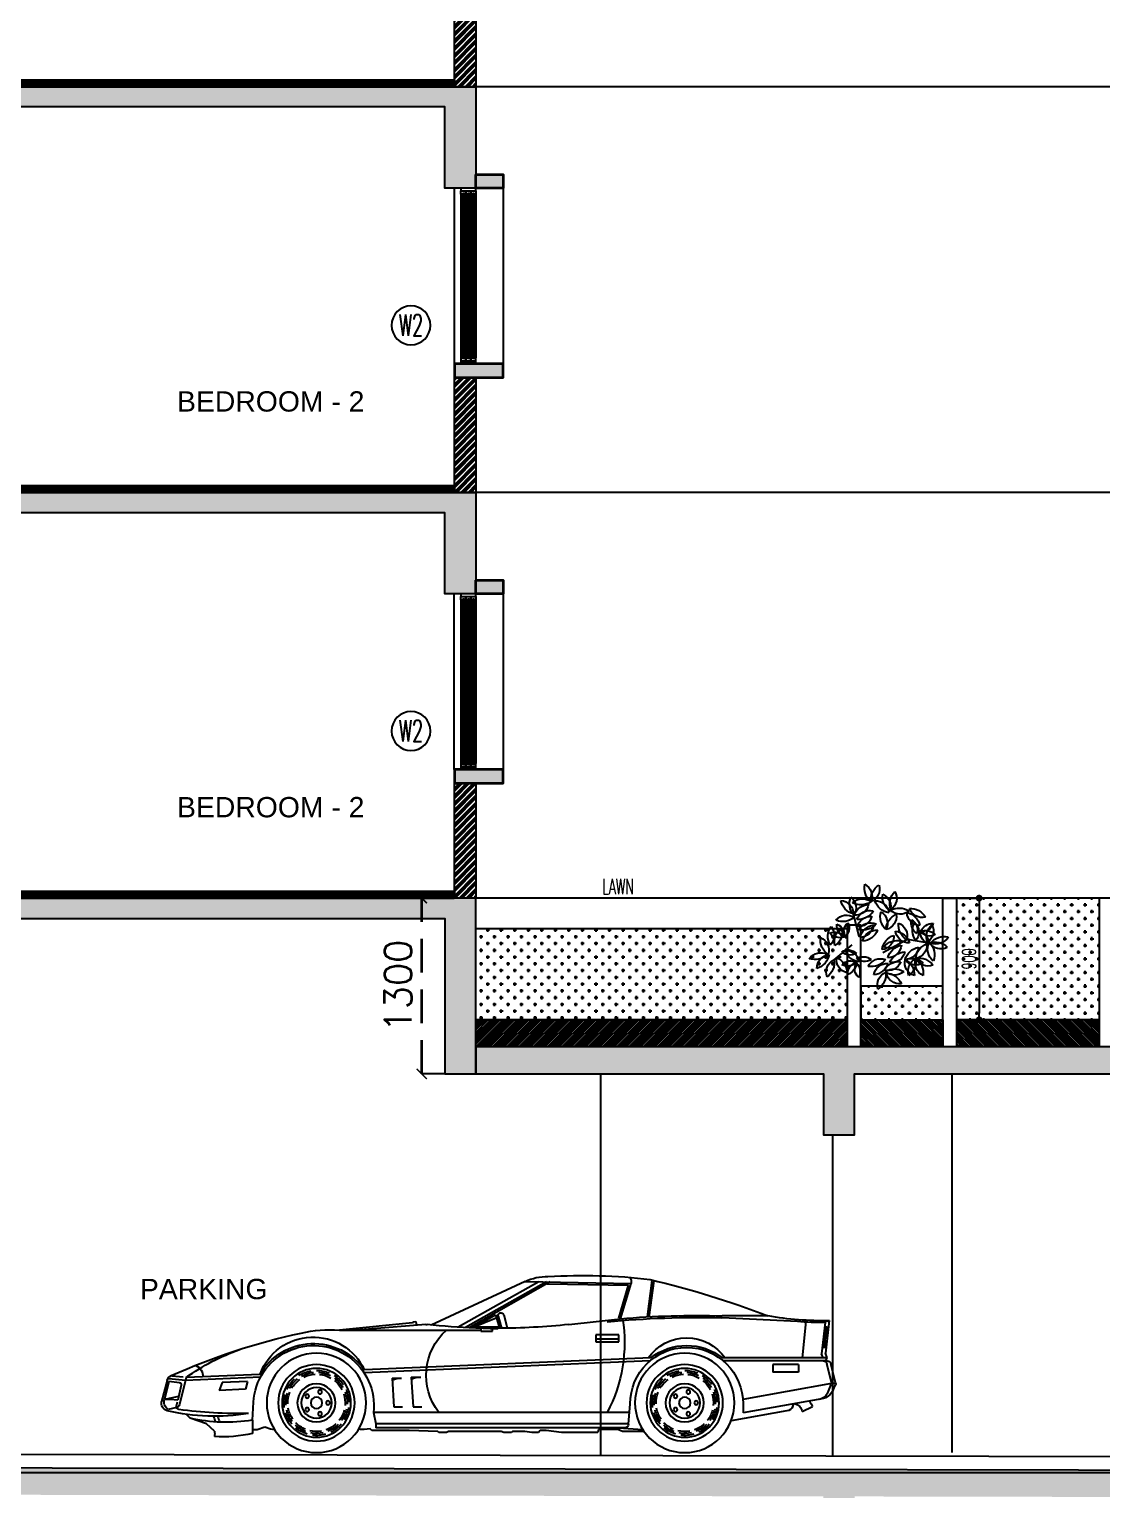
# Model space of a CAD drawing. Header units: millimetres. Extents: x -414464 to 1686, y -90036 to 108605.
# Drawn here: x -97584 to -89655, y 11390 to 22190 of the extents above; entities that cross this region are included whole.
import ezdxf
from ezdxf.enums import TextEntityAlignment as Align

# ---------------------------------------------------------------- set-up
doc = ezdxf.new("R2010")
doc.units = ezdxf.units.MM
doc.header["$LTSCALE"] = 1000
doc.header["$MEASUREMENT"] = 0
for name, pattern in [('AUDIT_D_120904163729-0', [0]), ('CENTER', [2, 1.25, -0.25, 0.25, -0.25]), ('HIDDEN2', [0.1875, 0.125, -0.0625]), ('T8_PROFILE SECTIONS$0$HIDDEN', [0.375, 0.25, -0.125])]:
    doc.linetypes.add(name, pattern=pattern)
doc.layers.get('0').update_dxf_attribs({"linetype": 'AUDIT_D_120904163729-0'})
for name, color, linetype in [('a-floor finish', 26, 'Continuous'), ('a-hat rcc', 252, 'Continuous'), ('a-pl ele', 225, 'Continuous'), ('a-rcc', 3, 'Continuous'), ('A-RSP DOOR NO', 4, 'Continuous'), ('a-wall-100', 6, 'Continuous'), ('ELEV 5', 8, 'Continuous'), ('HATCH', 8, 'Continuous'), ('LEVEL', 7, 'Continuous'), ('PRESTXT', 7, 'Continuous'), ('RSP COMMENTS', 30, 'CENTER'), ('T8_PROFILE SECTIONS$0$a-ele', 8, 'Continuous'), ('T8_PROFILE SECTIONS$0$a-window', 5, 'Continuous'), ('T8_PROFILE SECTIONS$0$ELEV 5', 8, 'Continuous'), ('T8_PROFILE SECTIONS$0$HATCH 150', 8, 'Continuous')]:
    doc.layers.add(name, color=color, linetype=linetype)
for name, color, linetype, lineweight in [('T8_PROFILE SECTIONS$0$A-DIMENSION', 2, 'Continuous', 35), ('T8_PROFILE SECTIONS$0$A-SLAB', 3, 'Continuous', 35), ('T8_PROFILE SECTIONS$0$NON-STRUCT -150', 230, 'Continuous', 30)]:
    doc.layers.add(name, color=color, linetype=linetype, lineweight=lineweight)
doc.styles.add('arial', font='sanss___.ttf')
doc.styles.add('DIM150', font='SIMPLEX.shx', dxfattribs={"width": 0.6})
doc.styles.add('T8_PROFILE SECTIONS$0$Romans 1', font='romans.shx', dxfattribs={"height": 200})
doc.dimstyles.new('dim150', dxfattribs={"dimtxt": 250, "dimasz": 50, "dimexe": 15, "dimexo": 15, "dimgap": 25, "dimtad": 1, "dimdec": 0, "dimzin": 9, "dimdsep": 32, "dimtxsty": 'DIM150', "dimblk1": 'DOT', "dimblk2": 'DOT', "dimsah": 1, "dimcen": 2.5, "dimclrd": 1, "dimclre": 8, "dimclrt": 2, "dimadec": 0, "dimazin": 0, "dimtfac": 1, "dimtdec": 0, "dimtmove": 2, "dimatfit": 3, "dimldrblk": 'DOT', "dimfxl": 1, "dimarcsym": 0})
doc.dimstyles.new('T8_PROFILE SECTIONS$0$ALPINE S', dxfattribs={"dimscale": 0, "dimtxt": 200, "dimasz": 75, "dimexe": 0, "dimexo": 0, "dimgap": 75, "dimtad": 1, "dimdec": 0, "dimzin": 0, "dimdsep": 46, "dimtxsty": 'T8_PROFILE SECTIONS$0$Romans 1', "dimblk": 'T8_PROFILE SECTIONS$0$_ArchTick', "dimcen": 0.09, "dimclrd": 256, "dimclre": 256, "dimclrt": 7, "dimadec": 0, "dimazin": 0, "dimtfac": 1, "dimtdec": 0, "dimtofl": 0, "dimtmove": 1, "dimatfit": 0, "dimldrblk": 'T8_PROFILE SECTIONS$0$_Open90', "dimfxl": 1, "dimtolj": 1, "dimtzin": 0, "dimarcsym": 0})
pattern_1 = [(50, (-101843.44, 15765), (143.45204, -12.5504), [15, -165]), (355, (-101843.44, 15765), (-27.7503, 150.4384), [12, -132]), (100.45144, (-101831.48, 15763.95), (115.7018, 137.888), [12.748, -140.2284]), (46.1842, (-101843.44, 15805), (213.4483, -33.1039), [22.5, -247.5]), (96.6356, (-101825.65, 15802.24), (186.9324, 194.8237), [19.122, -210.3428]), (351.1842, (-101843.44, 15805), (186.9324, 194.8237), [18, -198]), (21, (-101823.44, 15795), (119.3814, -80.5238), [15, -165]), (326, (-101823.44, 15795), (48.6631, 145.03), [12, -132]), (71.45144, (-101813.49, 15788.29), (168.0445, 64.5062), [12.748, -140.2284]), (37.5, (-101843.437, 15765), (2.43197, 66.57877), [0, -130.4, 0, -134, 0, -132.5]), (7.5, (-101843.44, 15765), (52.6139, 78.88234), [0, -76.4, 0, -127.4, 0, -50.5]), (327.5, (-101888.037, 15765), (106.76449, -4.51097), [0, -50, 0, -156, 0, -207]), (317.5, (-101908.04, 15765), (116.63723, 20.021), [0, -65, 0, -103.6, 0, -147])]
pattern_2 = [(135, (-5854409.188, -434587.151), (-8.838834765, -8.838834765), [])]

# ---------------------------------------------------------------- blocks, each defined once
blk = doc.blocks.new('A$C50ED7ECD')
at = {"layer": 'LEVEL', "color": 8, "linetype": 'HIDDEN2', "ltscale": 5}
for p, q in [((147.4587, 21.765), (63.4951, 21.765)), ((147.4587, 18.765), (63.4951, 18.765)), ((147.4587, 15.765), (63.4951, 15.765)), ((147.4587, 11.515), (63.4951, 11.515))]:
    blk.add_line(p, q, dxfattribs=at)
blk = doc.blocks.new('T9-Typical floor sec')
at = {"layer": 'a-floor finish'}
h = blk.add_hatch(dxfattribs=at)
h.set_pattern_fill('ANSI31', color=256, scale=100, angle=45)
h.set_pattern_definition([(90, (10610851.822, -3562140.147), (-12.5, 2e-15), [])])
h.paths.add_polyline_path([(21210, -3000), (21210, -2950), (26360, -2950), (26360, -3000)])
at = {"layer": 'a-hat rcc'}
h = blk.add_hatch(dxfattribs=at)
h.set_pattern_fill('AR-CONC', color=256, scale=20, style=0)
h.set_pattern_definition([(50, (120801.28, -24765), (143.45204, -12.55043), [15, -165]), (355, (120801.28, -24765), (-27.75027, 150.43843), [12, -132]), (100.45144, (120813.24, -24766.05), (115.70177, 137.888), [12.74804, -140.22842]), (46.1842, (120801.28, -24725), (213.44827, -33.10386), [22.5, -247.5]), (96.63564, (120819.07, -24727.76), (186.9324, 194.8237), [19.12207, -210.34275]), (351.18416, (120801.28, -24725), (186.9324, 194.8237), [18, -198]), (21, (120821.28, -24735), (119.38141, -80.52378), [15, -165]), (326, (120821.28, -24735), (48.66307, 145.03), [12, -132]), (71.45144, (120831.23, -24741.71), (168.04448, 64.50623), [12.74804, -140.22842]), (37.5, (120801.28, -24765), (2.43197, 66.57877), [0, -130.4, 0, -134, 0, -132.5]), (7.5, (120801.28, -24765), (52.613907, 78.88234), [0, -76.4, 0, -127.4, 0, -50.5]), (327.5, (120756.68, -24765), (106.764487, -4.510974), [0, -50, 0, -156, 0, -207]), (317.5, (120736.68, -24765), (116.63723, 20.021), [0, -65, 0, -103.6, 0, -147])])
h.paths.add_polyline_path([(22539, -150), (26290, -150), (26290, -750), (26520, -750), (26520, 0), (21080, 0), (21080, -75), (19810, -75), (19810, 0), (17060, 0), (16810, 0), (16810, -3000), (17060, -3000), (17060, -150), (19510, -150), (19510, -3000), (19760, -3000), (19760, -225), (21080, -225), (21080, -750), (21310, -750), (21310, -150), (22309, -150), (22309, -750), (22539, -750)])
at = {"layer": 'T8_PROFILE SECTIONS$0$HATCH 150'}
h = blk.add_hatch(dxfattribs=at)
h.set_pattern_fill('ACET-2D-AR-SAND', color=8, scale=10, angle=360)
h.set_pattern_definition([(37.5, (-5645353.905, -1444464.918), (-9.539291593, 12.431846842), [0, -15.2, 0, -17, 0, -16.25]), (7.5, (-5645353.905, -1444464.918), (-3.35060735, 25.45038959), [0, -8.2, 0, -13.7, 0, -5.25]), (327.5, (-5645366.205, -1444464.918), (9.01588743, 14.15210846), [0, -5, 0, -18, 0, -23.5]), (317.5, (-5645366.205, -1444464.918), (18.09230576, 19.74428708), [0, -2.5, 0, -11.8, 0, -13.5])])
h.paths.add_polyline_path([(26720, -2050), (26360, -2050), (26360, -2150), (26720, -2150)])
h.paths.add_polyline_path([(26520, -650), (26720, -650), (26720, -750), (26520, -750)])
at = {"layer": 'T8_PROFILE SECTIONS$0$NON-STRUCT -150'}
h = blk.add_hatch(dxfattribs=at)
h.set_pattern_fill('ANSI32', color=8, scale=100, angle=360)
h.set_pattern_definition([(45, (-61091.397, -179796.868), (-26.516504, 26.516504), []), (45, (-61073.72, -179796.868), (-26.516504, 26.516504), [])])
h.paths.add_polyline_path([(26520, -3000), (26360, -3000), (26360, -2150), (26520, -2150)])
at = {"layer": 'a-floor finish', "ltscale": 3, "elevation": 0}
blk.add_lwpolyline([(21210, -3000), (21210, -2950), (26360, -2950), (26360, -3000)], close=True, dxfattribs=at)
at = {"layer": 'a-rcc', "elevation": 0}
blk.add_lwpolyline([(17060, 0), (19760, 0), (19760, -75), (21080, -75), (21080, 0), (26520, 0), (26520, -750), (26290, -750), (26290, -150), (22539, -150), (22539, -750), (22309, -750), (22309, -150), (21310, -150), (21310, -750), (21080, -750), (21080, -225), (19760, -225), (19760, -3000)], dxfattribs=at)
at = {"layer": 'a-wall-100', "ltscale": 3, "elevation": 0}
blk.add_lwpolyline([(26520, -3000), (26360, -3000), (26360, -2150), (26520, -2150)], close=True, dxfattribs=at)
at = {"layer": 'T8_PROFILE SECTIONS$0$a-ele', "elevation": 0}
blk.add_lwpolyline([(26360, -2050), (26360, -750)], dxfattribs=at)
at = {"layer": 'T8_PROFILE SECTIONS$0$A-SLAB', "linetype": 'ByBlock', "elevation": 0}
for points in [[(26520, -650), (26720, -650), (26720, -750), (26520, -750)], [(26720, -2050), (26360, -2050), (26360, -2150), (26720, -2150)]]:
    blk.add_lwpolyline(points, close=True, dxfattribs=at)
at = {"layer": 'T8_PROFILE SECTIONS$0$a-window', "color": 1}
for p, q in [((26407, -795, 0), (26407, -2005, 0)), ((26445, -795, 0), (26445, -2005, 0)), ((26445, -795, 0), (26445, -2005, 0)), ((26482, -795, 0), (26482, -2005, 0))]:
    blk.add_line(p, q, dxfattribs=at)
at = {"layer": 'T8_PROFILE SECTIONS$0$a-window', "color": 5}
for p, q in [((26422, -795, 0), (26422, -2005, 0)), ((26432, -795, 0), (26432, -2005, 0)), ((26459, -795, 0), (26459, -2005, 0)), ((26469, -795, 0), (26469, -2005, 0))]:
    blk.add_line(p, q, dxfattribs=at)
at = {"layer": 'T8_PROFILE SECTIONS$0$a-window', "color": 250}
for p, q in [((26497, -795, 0), (26497, -2005, 0)), ((26507, -795, 0), (26507, -2005, 0)), ((26520, -795, 0), (26520, -2005, 0))]:
    blk.add_line(p, q, dxfattribs=at)
at = {"layer": 'T8_PROFILE SECTIONS$0$a-window', "color": 4, "elevation": 0}
for points in [[(26520, -770), (26520, -750), (26407, -750), (26407, -770)], [(26422, -795), (26407, -795), (26407, -770), (26445, -770), (26445, -795), (26432, -795), (26432, -789), (26422, -789)], [(26459, -795), (26445, -795), (26445, -770), (26482, -770), (26482, -795), (26469, -795), (26469, -789), (26459, -789)], [(26497, -795), (26482, -795), (26482, -770), (26520, -770), (26520, -795), (26507, -795), (26507, -789), (26497, -789)], [(26422, -2005), (26407, -2005), (26407, -2030), (26445, -2030), (26445, -2005), (26432, -2005), (26432, -2011), (26422, -2011)], [(26520, -2050), (26520, -2030), (26407, -2030), (26407, -2050)], [(26459, -2005), (26445, -2005), (26445, -2030), (26482, -2030), (26482, -2005), (26469, -2005), (26469, -2011), (26459, -2011)], [(26497, -2005), (26482, -2005), (26482, -2030), (26520, -2030), (26520, -2005), (26507, -2005), (26507, -2011), (26497, -2011)]]:
    blk.add_lwpolyline(points, close=True, dxfattribs=at)
at = {"layer": 'T8_PROFILE SECTIONS$0$ELEV 5', "ltscale": 0.7, "elevation": 0}
blk.add_lwpolyline([(26720, -750), (26720, -2050)], dxfattribs=at)
blk = doc.blocks.new('Door-Tag')
at = {"layer": 'A-RSP DOOR NO'}
blk.add_circle((0, 0.001), 0.16, dxfattribs=at)
at = {"layer": 'A-RSP DOOR NO', "style": 'DIM150', "width": 0.6}
blk.add_attdef('DOOR-NO', text='', height=0.16, dxfattribs=at).set_placement((258.618, 64.001), align=Align.MIDDLE_CENTER)
blk = doc.blocks.new('02ECAR07')
at = {"color": 0, "linetype": 'ByBlock'}
for p, q in [((-127.48, 35.41), (-128.75, 44.93)), ((-126.99, 35.48), (-128.25, 45)), ((-95.06, 44.72), (-122.72, 44.25)), ((-120, 35), (-122.72, 44.25)), ((-100.76, 44.12), (-122.05, 43.76)), ((-119.52, 35.14), (-122.05, 43.76)), ((-101.62, 44.61), (-80.37, 32.65)), ((-100.63, 44.63), (-79.42, 32.7)), ((-98.66, 44.66), (-77.56, 32.79)), ((-95.06, 44.72), (-70.5, 33.35)), ((-174.5, 34.5), (-173.5, 26)), ((-166.18, 34.23), (-146.49, 35.25)), ((-158.5, 35.75), (-146.5, 35.75)), ((-106.5, 33.5), (-120, 35)), ((-89.43, 36.03), (-90.35, 32.64)), ((-87.98, 35.63), (-88.84, 32.5)), ((-87.5, 35.5), (-88.25, 32.75)), ((-87.25, 36), (-87.5, 35.5)), ((-81.5, 32.75), (-87.5, 35.25)), ((-81.5, 32.75), (-87.25, 36)), ((-173.43, 33.98), (-172.48, 25.86)), ((-167.5, 24.75), (-168.5, 34.25)), ((-119.5, 29), (-119.5, 30.75)), ((-119.5, 30.75), (-113.5, 30.75)), ((-113.5, 30.75), (-113.5, 29)), ((-88.25, 32.75), (-81.75, 32.75)), ((-88.25, 32.75), (-87.75, 32.25)), ((-87.75, 32.25), (-82.25, 32.5)), ((-86.5, 31.75), (-86.5, 32.5)), ((-83.5, 31.75), (-86.5, 31.75)), ((-83.5, 32.5), (-83.5, 31.75)), ((-46.5, 32), (-83.5, 32)), ((-82.25, 32.5), (-81.5, 32.75)), ((-69.1, 33.46), (-50.9, 32)), ((-66.43, 34.23), (-66.69, 33.24)), ((-65.78, 34.17), (-66.43, 34.23)), ((-65.59, 33.93), (-65.78, 34.17)), ((-65.59, 33.93), (-46.5, 32)), ((-113.5, 29.75), (-119.5, 29.75)), ((-113.5, 29), (-119.5, 29)), ((-176.17, 18.33), (-174.94, 23.24)), ((-175.11, 18.42), (-173.91, 23.24)), ((-174, 24.75), (-173.5, 26)), ((-173.75, 24.25), (-174, 24.75)), ((-174, 23.75), (-173.75, 24.25)), ((-173.97, 24.75), (-146.66, 24.75)), ((-173.97, 24), (-146.79, 24)), ((-172.92, 24.75), (-172.48, 25.86)), ((-166.5, 23), (-159.75, 23)), ((-166.5, 23), (-166.5, 21)), ((-159.75, 23), (-159.75, 21)), ((-127.85, 24.76), (-53.04, 21.6)), ((-127.71, 24), (-52.94, 20.85)), ((-166.5, 21), (-159.75, 21)), ((-65.25, 19.75), (-67.75, 19.75)), ((-65.25, 19.75), (-65.75, 12)), ((-60.25, 19.5), (-62.75, 19.5)), ((-60.25, 19.5), (-60.75, 12)), ((-25.88, 19.71), (-6.24, 18.88)), ((-25.72, 20.45), (-6.43, 19.64)), ((-6.43, 19.64), (-4.71, 12.54)), ((-6.24, 18.88), (-1.96, 19.31)), ((-5.66, 19.69), (-2.83, 19.98)), ((-175.52, 18.17), (-176.11, 18.17)), ((-175.53, 16.36), (-176.11, 17.69)), ((-175, 18), (-175.52, 18.17)), ((-175.13, 18.04), (-151.95, 13.92)), ((-174.13, 15.66), (-175.06, 17.78)), ((-22.49, 18.57), (-15.83, 18.29)), ((-22.49, 18.57), (-21.98, 16.54)), ((-21.98, 16.54), (-15.07, 16.25)), ((-15.83, 18.29), (-15.07, 16.25)), ((-5.18, 17.66), (-4.23, 13.75)), ((-4.74, 18.28), (-1.88, 18.56)), ((-1.88, 18.56), (-0.75, 14)), ((-1.45, 18.82), (-0.04, 13.39)), ((-172.57, 14.02), (-152, 10.37)), ((-167.43, 10.72), (-170.11, 12.08)), ((-164.96, 12.06), (-165.25, 12.75)), ((-152, 12.75), (-152, 10.37)), ((-122.07, 7.42), (-122.5, 12.75)), ((-65.75, 12), (-68, 12)), ((-60.75, 12), (-63, 12)), ((-23.75, 8.5), (-24.03, 13.18)), ((-4.5, 11.25), (-3.75, 11.75)), ((-4.45, 14.64), (-1.25, 14)), ((-2.25, 14), (-4.24, 13.8)), ((-4.11, 13.22), (-3.75, 11.75)), ((-3.98, 11.81), (-1.75, 11.25)), ((-0.75, 14), (-2.25, 14)), ((-163.47, 10.88), (-148.87, 8.29)), ((-122, 10.5), (-55.4, 10.5)), ((-55.4, 10.5), (-56, 7.5)), ((-23.75, 8.5), (-23.75, 5)), ((-11.75, 7.5), (-7.5, 9)), ((-7.5, 9), (-6.5, 10)), ((-126, 5.5), (-120.5, 5.5)), ((-119.5, 6.5), (-125.75, 6)), ((-122, 7.5), (-56, 7.5)), ((-121.08, 6.5), (-56, 6.5)), ((-120.5, 5.5), (-119.25, 6)), ((-119.25, 6), (-114.25, 6)), ((-114.25, 6), (-114, 5.25)), ((-114, 5.25), (-104.5, 5.25)), ((-104.5, 5.25), (-102.5, 5.5)), ((-102.5, 5.5), (-100.5, 5.75)), ((-100.5, 5.75), (-99, 5.75)), ((-99, 5.75), (-98.5, 5.25)), ((-98.5, 5.25), (-96.75, 5.25)), ((-96.75, 5.25), (-95, 5.5)), ((-95, 5.5), (-91.75, 5.5)), ((-91.75, 5.5), (-91.5, 5.25)), ((-91.5, 5.25), (-89.5, 5.25)), ((-89.5, 5.25), (-88.75, 5.5)), ((-88.75, 5.5), (-75, 5.5)), ((-75, 5.5), (-74.5, 5.25)), ((-74.5, 5.25), (-72.5, 5.25)), ((-72.5, 5.25), (-72.25, 5.5)), ((-72.25, 5.5), (-64.75, 5.75)), ((-64.75, 5.75), (-56.5, 5.75)), ((-56.5, 5.75), (-55, 5.75)), ((-56, 7.5), (-56, 6.5)), ((-55, 5.75), (-54.5, 6.25)), ((-54.5, 6.25), (-53, 6)), ((-53, 6), (-52, 6)), ((-52, 6), (-51.58, 6.21)), ((-28.5, 6.25), (-29.49, 6.08)), ((-27, 6.75), (-28.5, 6.25)), ((-25, 6), (-27, 6.75)), ((-23.75, 6), (-25, 6)), ((-13.86, 5.63), (-11.75, 7.5))]:
    blk.add_line(p, q, dxfattribs=at)
for centre, radius in [((-136.75, 13), 13), ((-136.75, 13), 10), ((-40.5, 13), 13), ((-40.5, 13), 10), ((-136.75, 13), 9), ((-40.5, 13), 9), ((-136.75, 13), 5), ((-136.75, 13), 4), ((-137.68, 15.85), 0.5), ((-40.5, 13), 5), ((-40.5, 13), 4), ((-41.43, 15.85), 0.5), ((-139.75, 13), 0.5), ((-136.75, 13), 1.5), ((-134.32, 14.76), 0.5), ((-134.32, 11.24), 0.5), ((-43.5, 13), 0.5), ((-40.5, 13), 1.5), ((-38.07, 14.76), 0.5), ((-38.07, 11.24), 0.5), ((-137.68, 10.15), 0.5), ((-41.43, 10.15), 0.5)]:
    blk.add_circle(centre, radius, dxfattribs=at)
for centre, radius, start, end in [((-110.39, -96.48), 142.79, 86.2291, 96.9829), ((-100.5, 33.88), 12.13, 63.3696, 92.3621), ((-71.56, -191.14), 242.97, 103.3707, 110.9657), ((-121.08, 44.69), 1.7, 138.8611, 195.16), ((-172.54, 112.41), 77.93, 268.5572, 280.3771), ((-174.28, 33.51), 0.968, 28.881, 100.3165), ((-140.12, -207.54), 243.38, 85.2567, 91.501), ((-140.12, -207.54), 242.88, 84.4179, 91.501), ((-81.75, 28.75), 39.25, 170.8377, 207.7076), ((-88.71, 35.81), 0.75, 346.1229, 163.3669), ((-186.46, 28.71), 13.01, 353.862, 19.3391), ((-186.13, 28.71), 13.01, 353.862, 19.3391), ((-163.92, 31.67), 9.74, 179.5142, 197.7013), ((-172.54, 112.41), 78.43, 269.3467, 274.6487), ((-87.75, 208.66), 176.16, 263.8899, 269.9189), ((-87.75, 208.66), 176.16, 271.8812, 275.9582), ((-84.84, 20.2), 15.69, 321.8343, 48.7948), ((-69.26, 31.46), 2, 85.4274, 95.9582), ((-44, -1.71), 33.8, 77.1801, 94.2416), ((-72.68, -136.67), 171.78, 65.911, 77.8397), ((-137.25, 12.75), 14.75, 0, 180), ((-137.25, 17.75), 12.25, 34.8499, 145.1501), ((-137.25, 12.75), 15.25, 51.9345, 128.1046), ((-39.75, 12.25), 15.75, 3.3931, 186.3794), ((-39.75, 12.25), 16.25, 30.3225, 144.8528), ((-39.62, 15.45), 14.75, 20.2033, 155.1164), ((-38.92, -25.7), 55.78, 54.3745, 70.6911), ((-173.97, 23), 1, 90, 165.9638), ((-172.94, 23), 1, 90, 165.9638), ((-136.75, 13), 8.5, 122.7273, 145.8143), ((-136.75, 13), 8, 126.4017, 149.7074), ((-136.75, 13), 7.5, 96.3838, 119.9538), ((-136.75, 13), 8, 93.6744, 116.9801), ((-136.75, 13), 8.5, 90, 113.087), ((-136.75, 13), 7.5, 63.6565, 87.2265), ((-136.75, 13), 8, 60.9472, 84.2529), ((-136.75, 13), 8.5, 57.2727, 80.3598), ((-136.75, 13), 7.5, 30.9293, 54.4992), ((-136.75, 13), 8, 28.2199, 51.5256), ((-136.75, 13), 8.5, 24.5455, 47.6325), ((-67.44, 15.69), 4.07, 58.1724, 94.3987), ((-62.44, 15.44), 4.07, 58.1724, 94.3987), ((-40.5, 13), 8.5, 122.7273, 145.8143), ((-40.5, 13), 8, 126.4017, 149.7074), ((-40.5, 13), 7.5, 96.3838, 119.9538), ((-40.5, 13), 8, 93.6744, 116.9801), ((-40.5, 13), 8.5, 90, 113.087), ((-40.5, 13), 7.5, 63.6565, 87.2265), ((-40.5, 13), 8, 60.9472, 84.2529), ((-40.5, 13), 8.5, 57.2727, 80.3598), ((-40.5, 13), 7.5, 30.9293, 54.4992), ((-40.5, 13), 8, 28.2199, 51.5256), ((-40.5, 13), 8.5, 24.5455, 47.6325), ((-7.91, 20.1), 2.87, 112.4396, 187.0475), ((-3.39, 18.32), 2, 14.6209, 65.911), ((-175.2, 18.09), 1, 165.9638, 203.6294), ((-171.87, 17.96), 4, 203.6294, 259.9289), ((-174.14, 18.18), 1, 165.9638, 203.6294), ((-171.38, 16.86), 3, 203.6294, 259.9289), ((-136.75, 13), 8.5, 155.4545, 178.5416), ((-136.75, 13), 8, 159.129, 182.4347), ((-136.75, 13), 7.5, 161.8384, 185.4083), ((-136.75, 13), 7.5, 129.1111, 152.6811), ((-136.75, 13), 7.5, 358.202, 21.772), ((-136.75, 13), 8, 355.4926, 18.7983), ((-40.5, 13), 8.5, 155.4545, 178.5416), ((-40.5, 13), 8, 159.129, 182.4347), ((-40.5, 13), 7.5, 161.8384, 185.4083), ((-40.5, 13), 7.5, 129.1111, 152.6811), ((-40.5, 13), 7.5, 358.202, 21.772), ((-40.5, 13), 8, 355.4926, 18.7983), ((-4.69, 17.78), 0.5, 95.6743, 193.5704), ((-164.47, 9.88), 6.05, 143.8021, 158.6989), ((-165.06, 10.39), 2.4, 100.5969, 172.303), ((-163.12, 12.85), 2, 203.1986, 259.9289), ((-136.75, 13), 8.5, 188.1818, 211.2689), ((-136.75, 13), 7.5, 325.4747, 349.0447), ((-136.75, 13), 8.5, 351.8182, 14.9052), ((-40.5, 13), 8.5, 188.1818, 211.2689), ((-40.5, 13), 7.5, 325.4747, 349.0447), ((-40.5, 13), 8.5, 351.8182, 14.9052), ((-3.74, 12.78), 1, 193.5704, 255.9638), ((-3.31, 13.38), 2.64, 306.3268, 13.707), ((-1.97, 12.88), 2, 283.4926, 14.6209), ((-136.75, 13), 8, 191.8562, 215.162), ((-136.75, 13), 7.5, 194.5656, 218.1356), ((-136.75, 13), 7.5, 292.7475, 316.3174), ((-136.75, 13), 8, 322.7653, 346.0711), ((-136.75, 13), 8.5, 319.0909, 342.1779), ((-40.5, 13), 8, 191.8562, 215.162), ((-40.5, 13), 7.5, 194.5656, 218.1356), ((-40.5, 13), 7.5, 292.7475, 316.3174), ((-40.5, 13), 8, 322.7653, 346.0711), ((-40.5, 13), 8.5, 319.0909, 342.1779), ((-16.88, 49.69), 41.76, 260.5382, 282.9866), ((-20.16, 129.93), 119.71, 268.758, 277.5147), ((-13.8, 62.17), 52.69, 260.2183, 283.4926), ((-8.12, 6.46), 7.18, 155.0077, 167.8493), ((-8.12, 6.46), 6.18, 150.5021, 165.3036), ((-136.75, 13), 8.5, 220.9091, 243.9961), ((-136.75, 13), 8, 224.5835, 247.8892), ((-136.75, 13), 7.5, 227.2929, 250.8629), ((-136.75, 13), 8.5, 253.6364, 276.7234), ((-136.75, 13), 8, 257.3108, 280.6165), ((-136.75, 13), 7.5, 260.0202, 283.5902), ((-136.75, 13), 8.5, 286.3636, 309.4507), ((-136.75, 13), 8, 290.0381, 313.3438), ((-121.08, 7.5), 1, 184.5739, 270), ((-40.5, 13), 8.5, 220.9091, 243.9961), ((-40.5, 13), 8, 224.5835, 247.8892), ((-40.5, 13), 7.5, 227.2929, 250.8629), ((-40.5, 13), 8.5, 253.6364, 276.7234), ((-40.5, 13), 8, 257.3108, 280.6165), ((-40.5, 13), 7.5, 260.0202, 283.5902), ((-40.5, 13), 8.5, 286.3636, 309.4507), ((-40.5, 13), 8, 290.0381, 313.3438), ((-15.86, 39.57), 35.46, 257.1468, 273.2327), ((-8.12, 4.88), 5.78, 172.525, 187.0373)]:
    blk.add_arc(centre, radius, start, end, dxfattribs=at)
blk = doc.blocks.new('_DOT')
at = {"color": 0, "linetype": 'ByBlock'}
blk.add_line((-0.5, 0), (-1, 0), dxfattribs=at)
at = {"color": 0, "linetype": 'ByBlock', "const_width": 0.5}
blk.add_lwpolyline([(-0.25, 0, 1), (0.25, 0, 1)], format="xyb", close=True, dxfattribs=at)
blk = doc.blocks.new('*D33')
at = {"layer": 'RSP COMMENTS', "color": 8, "lineweight": -2, "transparency": 16777216}
for p, q in [((-90714, 15765), (-90547, 15765)), ((-90714, 14865), (-90547, 14865))]:
    blk.add_line(p, q, dxfattribs=at)
at = {"layer": 'RSP COMMENTS', "color": 1, "lineweight": -2, "transparency": 16777216}
blk.add_line((-90562, 15715), (-90562, 14915), dxfattribs=at)
at = {"layer": 'RSP COMMENTS', "color": 1, "lineweight": -2, "transparency": 16777216, "xscale": 50, "yscale": 50, "zscale": 50}
for p, rotation in [((-90562, 15765), 90), ((-90562, 14865), 270)]:
    blk.add_blockref('_DOT', p, dxfattribs=dict(at, rotation=rotation))
at = {"layer": 'RSP COMMENTS', "color": 2, "transparency": 16777216, "insert": (-90637, 15315), "char_height": 100, "attachment_point": 5, "rotation": 90, "style": 'DIM150'}
blk.add_mtext('900', dxfattribs=at)
blk = doc.blocks.new('TREE-17')
at = {"color": 0}
for p, q in [((341, 76), (440, 470)), ((-492, 34), (-892, -31)), ((-68, -195), (-492, 34)), ((465, -61), (777, -321))]:
    blk.add_line(p, q, dxfattribs=at)
for centre, radius, start, end in [((-68, 738), 238, 149.7853, 233.9482), ((-486, 650), 297, 339.4746, 44.2588), ((34, 595), 238, 114.6273, 198.7902), ((-359, 764), 297, 304.3166, 9.1008), ((227, 901), 238, 163.71, 247.8728), ((-157, 715), 297, 353.3993, 58.1835), ((357, 773), 238, 118.4871, 202.6499), ((-46, 915), 297, 308.1764, 12.9606), ((633, 578), 238, 128.9572, 213.12), ((211, 644), 297, 318.6465, 23.4307), ((-545, 269), 297, 86.0416, 150.8258), ((-749, 645), 238, 256.3523, 340.5151), ((-351, 276), 297, 59.3541, 124.1383), ((-364, 704), 238, 229.6648, 313.8276), ((60, 459), 238, 87.6377, 171.8005), ((-213, 787), 297, 277.327, 342.1112), ((91, 307), 238, 122.538, 206.7008), ((-321, 421), 297, 312.2273, 17.0115), ((159, 292), 238, 19.9402, 104.103), ((359, 669), 297, 209.6295, 274.4137), ((286, 495), 238, 44.3902, 128.553), ((312, 922), 297, 234.0795, 298.8637), ((157, 340), 297, 21.1599, 85.9441), ((411, 684), 238, 191.4705, 275.6334), ((363, 757), 297, 284.9564, 349.7406), ((677, 467), 238, 95.2671, 179.4299), ((-702, 176), 238, 152.0051, 236.1679), ((-938, 71), 238, 24.0453, 88.8295), ((-749, 356), 190, 194.3559, 278.5188), ((-1117, 72), 297, 341.6944, 46.4786), ((-417, 206), 297, 102.6438, 167.428), ((-719, 508), 238, 272.9545, 357.1173), ((-450, 158), 238, 134.0391, 218.2019), ((-474, 200), 190, 116.8531, 201.016), ((-793, 323), 238, 306.5424, 11.3266), ((-877, 187), 297, 323.7284, 28.5126), ((-249, 94), 238, 112.358, 196.5208), ((-635, 278), 297, 302.0473, 6.8315), ((-63, 431), 238, 171.7915, 255.9543), ((-418, 193), 297, 1.4808, 66.265), ((145, 81), 238, 29.8367, 113.9995), ((277, 488), 297, 219.526, 284.3102), ((40, -10), 297, 14.7763, 79.5605), ((331, 303), 238, 185.087, 269.2498), ((112, 137), 297, 23.0922, 87.8764), ((354, 489), 238, 193.4029, 277.5657), ((555, 213), 238, 38.7851, 122.9479), ((622, 635), 297, 228.4744, 293.2586), ((704, 231), 190, 153.3163, 237.4791), ((374, 140), 238, 343.0056, 47.7898), ((787, 112), 190, 108.5392, 192.7021), ((489, 280), 238, 298.2285, 3.0127), ((1010, 102), 238, 140.6119, 224.7747), ((583, 82), 297, 330.3012, 35.0854), ((-1126, -214), 297, 38.1764, 102.9606), ((-984, 189), 238, 208.4871, 292.6499), ((-805, -54), 238, 69.2682, 134.0524), ((-874, 280), 190, 239.5789, 323.7417), ((-909, 140), 190, 284.3559, 8.5188), ((-624, -49), 238, 114.0453, 178.8295), ((-245, -120), 297, 97.3946, 162.1788), ((-519, 209), 238, 267.7053, 351.8681), ((-318, -283), 297, 38.7591, 103.5433), ((-180, 121), 238, 209.0698, 293.2326), ((-351, -181), 297, 6.9973, 71.7815), ((-21, 90), 238, 177.308, 261.4708), ((48, -48), 238, 12.1793, 96.3421), ((298, 299), 297, 201.8686, 266.6528), ((762, -32), 190, 63.3163, 147.4791), ((671, 298), 238, 253.0056, 317.7898), ((874, 135), 238, 157.2141, 241.3769), ((471, -7), 297, 346.9034, 51.6876), ((1102, -153), 238, 113.9244, 198.0872), ((712, 21), 297, 303.6137, 8.3979), ((-963, -309), 297, 71.8664, 136.6507), ((-1068, 105), 238, 242.1771, 326.34), ((-662, -239), 297, 134.3798, 199.164), ((-1078, -142), 238, 304.6905, 28.8533), ((-592, -62), 238, 175.4298, 259.5927), ((-931, -322), 297, 5.1191, 69.9034), ((-448, -79), 238, 185.2671, 269.4299), ((-738, -394), 297, 14.9564, 79.7406), ((-463, -481), 297, 22.5062, 87.2904), ((-217, -131), 238, 192.8169, 276.9798), ((-150, -49), 238, 185.2671, 269.4299), ((-439, -363), 297, 14.9564, 79.7406), ((345, -111), 238, 265.0787, 349.2415), ((603, -451), 297, 94.768, 159.5522), ((530, -340), 190, 53.7442, 137.907), ((495, 0), 238, 243.4335, 308.2177), ((832, -465), 238, 358.887, 83.0498), ((1154, -184), 297, 188.5763, 253.3605), ((1004, -435), 238, 34.045, 118.2078), ((1107, -20), 297, 223.7343, 288.5185), ((-691, -588), 297, 79.216, 144.0002), ((-848, -190), 238, 249.5267, 333.6896), ((-562, -593), 297, 67.9676, 132.7518), ((-467, -541), 297, 124.439, 189.2232), ((-639, -172), 238, 238.2783, 322.4412), ((-860, -373), 238, 294.7497, 18.9125), ((-343, -351), 297, 169.216, 234.0002), ((-741, -509), 238, 339.5267, 63.6896), ((-683, -365), 238, 287.5319, 11.6947), ((-315, -581), 297, 117.2212, 182.0054), ((-269, -774), 297, 57.5366, 122.3208), ((-347, -649), 297, 30.547, 95.3312), ((-153, -269), 238, 200.8577, 285.0205), ((-144, -620), 238, 9.5722, 93.7351), ((121, -285), 297, 199.2615, 264.0458), ((-30, -539), 238, 26.1745, 110.3373), ((129, -142), 297, 215.8638, 280.648), ((276, -504), 238, 62.2828, 127.067), ((248, -163), 190, 232.5935, 316.7563), ((566, -525), 238, 139.7856, 204.5698), ((227, -478), 190, 310.0963, 34.2591), ((491, -528), 190, 40.0963, 124.2591), ((538, -190), 238, 229.7856, 294.5698), ((350, -558), 190, 355.3192, 79.4821), ((621, -351), 238, 185.0086, 249.7928), ((496, -313), 238, 283.0447, 7.2076), ((847, -557), 297, 112.734, 177.5182), ((1069, -376), 297, 169.216, 234.0002), ((672, -534), 238, 339.5267, 63.6896), ((-268, -347), 238, 227.8473, 312.0101), ((-113, -846), 297, 92.6946, 157.4788), ((-359, -497), 238, 263.0053, 347.1681), ((177, -575), 297, 172.5741, 237.3583), ((-211, -755), 238, 342.8847, 67.0476)]:
    blk.add_arc(centre, radius, start, end, dxfattribs=at)
blk = doc.blocks.new('T8_PROFILE SECTIONS$0$_ArchTick')
at = {"color": 0, "linetype": 'ByBlock', "const_width": 0.15}
blk.add_lwpolyline([(-0.5, -0.5), (0.5, 0.5)], dxfattribs=at)
blk = doc.blocks.new('*D255')
at = {"layer": 'T8_PROFILE SECTIONS$0$A-DIMENSION', "linetype": 'T8_PROFILE SECTIONS$0$HIDDEN', "lineweight": -2, "transparency": 16777216}
for p, q in [((-94513, 15765), (-94682, 15765)), ((-94513, 14465), (-94682, 14465))]:
    blk.add_line(p, q, dxfattribs=at)
at = {"layer": 'T8_PROFILE SECTIONS$0$A-DIMENSION', "linetype": 'T8_PROFILE SECTIONS$0$HIDDEN', "transparency": 16777216}
blk.add_line((-94682, 14465), (-94682, 15765), dxfattribs=at)
at = {"layer": 'T8_PROFILE SECTIONS$0$A-DIMENSION', "linetype": 'ByBlock', "transparency": 16777216, "xscale": 75, "yscale": 75, "zscale": 75}
for p, rotation in [((-94682, 15765), 90), ((-94682, 14465), 270)]:
    blk.add_blockref('T8_PROFILE SECTIONS$0$_ArchTick', p, dxfattribs=dict(at, rotation=rotation))
at = {"layer": 'T8_PROFILE SECTIONS$0$A-DIMENSION', "color": 7, "linetype": 'ByBlock', "transparency": 16777216, "insert": (-94857, 15115), "char_height": 200, "attachment_point": 5, "rotation": 90, "style": 'T8_PROFILE SECTIONS$0$Romans 1'}
blk.add_mtext('\\A1;1300', dxfattribs=at)
blk = doc.blocks.new('T8_PROFILE SECTIONS$0$_Open90')
at = {"color": 0, "linetype": 'ByBlock', "lineweight": -2}
for p, q in [((0, 0), (-1, 0)), ((-0.5, 0.5), (0, 0)), ((0, 0), (-0.5, -0.5))]:
    blk.add_line(p, q, dxfattribs=at)

msp = doc.modelspace()

# ---------------------------------------------------------------- hatches: boundary and pattern name
at = {"layer": 'a-floor finish'}
h = msp.add_hatch(dxfattribs=at)
h.set_pattern_fill('ANSI31', color=256, scale=100, angle=45)
h.set_pattern_definition([(90, (5125383.33, -1777700.867), (-12.5, 2e-15), [])])
h.paths.add_polyline_path([(-94442.7, 15765), (-94442.7, 15815), (-99591.8, 15815), (-99591.8, 15765)])
h = msp.add_hatch(dxfattribs=at)
h.set_pattern_fill('ANSI31', color=256, scale=100, angle=45)
h.set_pattern_definition([(90, (10490050.542, -3543375.147), (-12.5, 2e-15), [])])
h.paths.add_polyline_path([(-99591.4, 15765), (-99591.4, 15815), (-94441.2, 15815), (-94441.2, 15765)])
at = {"layer": 'a-hat rcc'}
h = msp.add_hatch(dxfattribs=at)
h.set_pattern_fill('AR-CONC', color=256, scale=20, style=0)
h.set_pattern_definition([(50, (1e-06, -6000), (143.45204, -12.55043), [15, -165]), (355, (1e-06, -6000), (-27.75027, 150.43843), [12, -132]), (100.45144, (11.95, -6001.05), (115.70177, 137.888), [12.74804, -140.22842]), (46.1842, (1e-06, -5960), (213.44827, -33.10386), [22.5, -247.5]), (96.63564, (17.79, -5962.76), (186.9324, 194.8237), [19.12207, -210.34275]), (351.18416, (1e-06, -5960), (186.9324, 194.8237), [18, -198]), (21, (20, -5970), (119.38141, -80.52378), [15, -165]), (326, (20, -5970), (48.66307, 145.03), [12, -132]), (71.45144, (29.95, -5976.71), (168.04448, 64.50623), [12.74804, -140.22842]), (37.5, (1e-06, -6000), (2.43197, 66.57877), [0, -130.4, 0, -134, 0, -132.5]), (7.5, (1e-06, -6000), (52.613907, 78.88234), [0, -76.4, 0, -127.4, 0, -50.5]), (327.5, (-44.6, -6000), (106.764487, -4.510974), [0, -50, 0, -156, 0, -207]), (317.5, (-64.6, -6000), (116.63723, 20.021), [0, -65, 0, -103.6, 0, -147])])
h.paths.add_polyline_path([(-98261.8, 18615), (-94511.2, 18615), (-94511.2, 18015), (-94281.2, 18015), (-94281.2, 18765), (-99721.4, 18765), (-99721.4, 18690), (-100991, 18690), (-100991, 18765), (-103741, 18765), (-103991.3, 18765), (-103991.3, 15765), (-103741.2, 15765), (-103741.2, 18615), (-101291, 18615), (-101291, 15765), (-101041.7, 15765), (-101041.7, 18540), (-99721.4, 18540), (-99721.4, 18015), (-99491.4, 18015), (-99491.4, 18615), (-98491.8, 18615), (-98491.8, 18015), (-98261.8, 18015)])
h = msp.add_hatch(dxfattribs=at)
h.set_pattern_fill('AR-CONC', color=256, scale=20, style=0)
h.set_pattern_definition(pattern_1)
h.paths.add_polyline_path([(-94282.7, 15765), (-99721.8, 15765), (-99721.8, 15465), (-101042, 15465), (-101042, 15765), (-103740.3, 15765), (-103991.3, 15765), (-103991.3, 11515), (-103740.3, 11515), (-103740.3, 11565), (-103740.3, 15615), (-101291.4, 15615), (-101291.4, 15015), (-101042, 15015), (-101042, 15315), (-99721.8, 15315), (-99721.8, 15015), (-99491.8, 15015), (-99491.8, 15615), (-98491.8, 15615), (-98491.8, 15015), (-98391.8, 15015), (-98241.9, 15015), (-98241.9, 15615), (-94512.7, 15615), (-94512.7, 14465), (-94282.7, 14465)])
h = msp.add_hatch(dxfattribs=at)
h.set_pattern_fill('AR-CONC', color=256, scale=20, style=0)
h.set_pattern_definition([(50, (-181894.18, -158031.87), (143.452037, -12.55043), [15, -165]), (355, (-181894.18, -158031.87), (-27.75027, 150.43843), [12, -132]), (100.451444, (-181882.23, -158032.91), (115.70177, 137.888), [12.74804, -140.22842]), (46.1842, (-181894.18, -157991.87), (213.44827, -33.10386), [22.5, -247.5]), (96.63564, (-181876.4, -157994.63), (186.93239, 194.82372), [19.12207, -210.34275]), (351.18416, (-181894.18, -157991.87), (186.9324, 194.82372), [18, -198]), (21, (-181874.18, -158001.87), (119.38141, -80.52378), [15, -165]), (326, (-181874.18, -158001.87), (48.66307, 145.03001), [12, -132]), (71.451445, (-181864.24, -158008.58), (168.04448, 64.50623), [12.74804, -140.22842]), (37.5, (-181894.185, -158031.87), (2.431971, 66.578771), [0, -130.4, 0, -134, 0, -132.5]), (7.5, (-181894.185, -158031.87), (52.613907, 78.882342), [0, -76.4, 0, -127.4, 0, -50.5]), (327.5, (-181938.785, -158031.87), (106.764487, -4.510974), [0, -50, 0, -156, 0, -207]), (317.5, (-181958.785, -158031.87), (116.637234, 20.020996), [0, -65, 0, -103.6, 0, -147])])
h.paths.add_polyline_path([(-94282.7, 14465), (-91713.1, 14465), (-91713.1, 14015), (-91483.1, 14015), (-91483.1, 14465), (-84670.5, 14465), (-84670.5, 14015), (-84440.5, 14015), (-84440.5, 14465), (-77936.8, 14465), (-77936.8, 14565), (-78086.5, 14565), (-78086.5, 15440.2), (-77836.8, 15440.2), (-77836.8, 15539.7), (-78286.5, 15539.7), (-78286.5, 14665), (-80897.4, 14665), (-80897.4, 14665), (-91437.7, 14665), (-91437.7, 14665), (-94282.7, 14665)])
h = msp.add_hatch(dxfattribs=at)
h.set_pattern_fill('AR-CONC', color=256, scale=20, style=0)
h.set_pattern_definition(pattern_1)
h.paths.add_polyline_path([(-78448.9, 11515), (-103991.3, 11565), (-103991.2, 8414.8), (-103740.2, 8414.8), (-103740.3, 8415), (-103740.3, 11365), (-98485.5, 11354.6), (-98485.5, 10915), (-98255.5, 10915), (-98254.6, 11354.2), (-91713.1, 11341.2), (-91713.1, 10915), (-91483.1, 10915), (-91483.1, 11340.8), (-84670.6, 11327.3), (-84668.4, 10915), (-84440.5, 10915), (-84439.7, 11326.8), (-78448.9, 11315)])
at = {"layer": 'HATCH'}
h = msp.add_hatch(dxfattribs=at)
h.set_pattern_fill('CROSS', color=256, scale=200, style=0)
h.set_pattern_definition([(360, (-162140.394, 14565), (50, 50), [25, -75]), (90, (-162127.894, 14552.5), (-50, 50), [25, -75])])
h.paths.add_polyline_path([(-90729.1, 14865), (-89674.5, 14865), (-89674.5, 15765), (-90729.1, 15765)])
h = msp.add_hatch(dxfattribs=at)
h.set_pattern_fill('CROSS', color=256, scale=200, angle=49.87796, style=0)
h.set_pattern_definition([(90, (-5858294.02, -434683.756), (-50, 50), [25, -75]), (180, (-5858281.52, -434671.256), (-50, -50), [25, -75])])
edge = h.paths.add_edge_path()
edge.add_line((-91537.7, 14865), (-94282.7, 14865))
edge.add_line((-94282.7, 14865), (-94282.7, 15565))
edge.add_line((-94282.7, 15540), (-91537.7, 15540))
edge.add_line((-91537.7, 15565), (-91537.7, 14865))
h = msp.add_hatch(dxfattribs=at)
h.set_pattern_fill('CROSS', color=256, scale=200, style=0)
h.set_pattern_definition([(360, (-162140.394, 15165), (50, 50), [25, -75]), (90, (-162127.894, 15152.5), (-50, 50), [25, -75])])
h.paths.add_polyline_path([(-90829.1, 15115), (-91437.7, 15115), (-91437.7, 14865), (-90829.1, 14865)])
h = msp.add_hatch(dxfattribs=at)
h.set_pattern_fill('ANSI31', color=256, scale=100, style=0)
h.set_pattern_definition([(45, (-157799.801, 14665), (-8.8388348, 8.8388348), [])])
h.paths.add_polyline_path([(-91537.7, 14665), (-94282.7, 14665), (-94282.7, 14865), (-91537.7, 14865)])
h = msp.add_hatch(dxfattribs=at)
h.set_pattern_fill('ANSI31', color=256, scale=100, angle=49.87796, style=0)
h.set_pattern_definition(pattern_2)
h.paths.add_polyline_path([(-90829.1, 14665), (-91437.7, 14665), (-91437.7, 14865), (-90829.1, 14865)])
h = msp.add_hatch(dxfattribs=at)
h.set_pattern_fill('ANSI31', color=256, scale=100, angle=49.87796, style=0)
h.set_pattern_definition(pattern_2)
h.paths.add_polyline_path([(-90729.1, 14865), (-89674.5, 14865), (-89674.5, 14665), (-90729.1, 14665)])
at = {"layer": 'T8_PROFILE SECTIONS$0$HATCH 150'}
h = msp.add_hatch(dxfattribs=at)
h.set_pattern_fill('ACET-2D-AR-SAND', color=8, scale=10, angle=360)
h.set_pattern_definition([(37.5, (-5766155.186, -1425699.918), (-9.539291593, 12.431846842), [0, -15.2, 0, -17, 0, -16.25]), (7.5, (-5766155.186, -1425699.918), (-3.35060735, 25.45038959), [0, -8.2, 0, -13.7, 0, -5.25]), (327.5, (-5766167.486, -1425699.918), (9.01588743, 14.15210846), [0, -5, 0, -18, 0, -23.5]), (317.5, (-5766167.486, -1425699.918), (18.09230576, 19.74428708), [0, -2.5, 0, -11.8, 0, -13.5])])
h.paths.add_polyline_path([(-94081.2, 16714.9), (-94441.3, 16714.9), (-94441.3, 16614.9), (-94081.2, 16614.9)])
h.paths.add_polyline_path([(-94281.2, 18114.9), (-94081.2, 18114.9), (-94081.2, 18014.9), (-94281.2, 18014.9)])
at = {"layer": 'T8_PROFILE SECTIONS$0$NON-STRUCT -150'}
h = msp.add_hatch(dxfattribs=at)
h.set_pattern_fill('ANSI32', color=8, scale=100, angle=360)
h.set_pattern_definition([(45, (-181892.677, -161031.868), (-26.516504, 26.516504), []), (45, (-181875, -161031.868), (-26.516504, 26.516504), [])])
h.paths.add_polyline_path([(-94281.2, 15765), (-94441.2, 15765), (-94441.2, 16614.9), (-94281.2, 16614.9)])

# ---------------------------------------------------------------- linework, layer by layer
msp.add_line((-91537.7, 14865, -0.1), (-94282.7, 14865, -0.1))
at = {"layer": 'a-floor finish', "ltscale": 3}
for points, elevation in [([(-94442.7, 15765), (-94442.7, 15815), (-99591.8, 15815), (-99591.8, 15765), (-94442.7, 15765)], -0.7), ([(-99591.4, 15765), (-99591.4, 15815), (-94441.2, 15815), (-94441.2, 15765)], -0.2)]:
    msp.add_lwpolyline(points, close=True, dxfattribs=dict(at, elevation=elevation))
at = {"layer": 'a-floor finish', "ltscale": 3, "elevation": -0.3}
msp.add_lwpolyline([(-103740.3, 11665), (-78448.9, 11615)], dxfattribs=at)
at = {"layer": 'a-pl ele'}
for p, q in [((-93360.1, 14465, -0.1), (-93360.1, 11644.5, -0.1)), ((-90763.5, 14465, -5465.7), (-90763.5, 11665, -5465.7)), ((-91646.4, 14015, -0.1), (-91646.4, 11641.1, -0.1))]:
    msp.add_line(p, q, dxfattribs=at)
at = {"layer": 'a-rcc'}
for points, elevation in [([(-103741.3, 18765), (-101041.7, 18765), (-101041.7, 18690), (-99721.4, 18690), (-99721.4, 18765), (-94281.2, 18765), (-94281.2, 18015), (-94511.2, 18015), (-94511.2, 18615), (-98261.8, 18615), (-98261.8, 18015), (-98491.8, 18015), (-98491.8, 18615), (-99491.4, 18615), (-99491.4, 18015), (-99721.4, 18015), (-99721.4, 18540), (-101041.7, 18540), (-101041.7, 15765)], 0), ([(-98241.9, 15615), (-94512.7, 15615), (-94512.7, 14465), (-94282.7, 14465), (-94282.7, 14465), (-94282.7, 14465), (-94282.7, 15765), (-99721.8, 15765)], -0.1), ([(-90829.1, 14665), (-90829.1, 15765), (-90729.1, 15765), (-90729.1, 14665)], -0.1), ([(-89574.5, 14665), (-89574.5, 15765), (-89674.5, 15765), (-89674.5, 14665)], -0.1), ([(-91437.7, 14665), (-91437.7, 15565), (-91537.7, 15565), (-91537.7, 14665)], -0.1), ([(-103740.3, 11565), (-78448.9, 11515)], -0.3)]:
    msp.add_lwpolyline(points, dxfattribs=dict(at, elevation=elevation))
at = {"layer": 'a-rcc', "linetype": 'ByBlock', "elevation": -0.1}
msp.add_lwpolyline([(-94282.7, 14465), (-91713.1, 14465), (-91713.1, 14015), (-91483.1, 14015), (-91483.1, 14465), (-84670.5, 14465), (-84670.5, 14015), (-84440.5, 14015), (-84440.5, 14465), (-84440.5, 14465), (-84440.5, 14465), (-77936.8, 14465), (-77936.8, 14565), (-78086.5, 14565), (-78086.5, 15440.2), (-77836.8, 15440.2), (-77836.8, 15539.7), (-78286.5, 15539.7), (-78286.5, 14665), (-79986.5, 14665), (-79986.5, 14665), (-91437.7, 14665), (-91437.7, 14665), (-94282.7, 14665)], close=True, dxfattribs=at)
at = {"layer": 'a-wall-100', "ltscale": 3, "elevation": 0}
msp.add_lwpolyline([(-94281.2, 15765), (-94441.2, 15765), (-94441.2, 16614.9), (-94281.2, 16614.9)], close=True, dxfattribs=at)
at = {"layer": 'HATCH'}
msp.add_line((-89674.5, 14865, -0.1), (-90729.1, 14865, -0.1), dxfattribs=at)
at = {"layer": 'HATCH', "elevation": -0.1}
for points in [[(-91537.7, 14865), (-94282.7, 14865), (-94282.7, 15540), (-91537.7, 15540)], [(-90829.1, 15115), (-91437.7, 15115), (-91437.7, 14865), (-90829.1, 14865)], [(-91537.7, 14665), (-94282.7, 14665), (-94282.7, 14865), (-91537.7, 14865)], [(-90829.1, 14665), (-91437.7, 14665), (-91437.7, 14865), (-90829.1, 14865)]]:
    msp.add_lwpolyline(points, close=True, dxfattribs=at)
at = {"layer": 'T8_PROFILE SECTIONS$0$a-ele', "elevation": -0.1}
msp.add_lwpolyline([(-94441.4, 16714.9), (-94441.4, 18014.9)], dxfattribs=at)
at = {"layer": 'T8_PROFILE SECTIONS$0$A-SLAB', "linetype": 'ByBlock', "elevation": 0}
for points in [[(-94281.2, 18114.9), (-94081.2, 18114.9), (-94081.2, 18014.9), (-94281.2, 18014.9)], [(-94081.2, 16714.9), (-94441.3, 16714.9), (-94441.3, 16614.9), (-94081.2, 16614.9)]]:
    msp.add_lwpolyline(points, close=True, dxfattribs=at)
at = {"layer": 'T8_PROFILE SECTIONS$0$a-window', "color": 1}
for p, q in [((-94393.8, 17969.9, -0.1), (-94393.8, 16759.9, -0.1)), ((-94356.3, 17969.9, -0.1), (-94356.3, 16759.9, -0.1)), ((-94356.3, 17969.9, -0.1), (-94356.3, 16759.9, -0.1)), ((-94318.8, 17969.9, -0.1), (-94318.8, 16759.9, -0.1))]:
    msp.add_line(p, q, dxfattribs=at)
at = {"layer": 'T8_PROFILE SECTIONS$0$a-window', "color": 5}
for p, q in [((-94379.6, 17969.9, -0.1), (-94379.6, 16759.9, -0.1)), ((-94369.6, 17969.9, -0.1), (-94369.6, 16759.9, -0.1)), ((-94342.1, 17969.9, -0.1), (-94342.1, 16759.9, -0.1)), ((-94332.1, 17969.9, -0.1), (-94332.1, 16759.9, -0.1))]:
    msp.add_line(p, q, dxfattribs=at)
at = {"layer": 'T8_PROFILE SECTIONS$0$a-window', "color": 250}
for p, q in [((-94304.6, 17969.9, -0.1), (-94304.6, 16759.9, -0.1)), ((-94294.6, 17969.9, -0.1), (-94294.6, 16759.9, -0.1)), ((-94281.3, 17969.9, -0.1), (-94281.3, 16759.9, -0.1))]:
    msp.add_line(p, q, dxfattribs=at)
at = {"layer": 'T8_PROFILE SECTIONS$0$a-window', "color": 4, "elevation": 0}
for points in [[(-94281.3, 17994.9), (-94281.3, 18014.9), (-94393.8, 18014.9), (-94393.8, 17994.9)], [(-94379.6, 17969.9), (-94393.8, 17969.9), (-94393.8, 17994.9), (-94356.3, 17994.9), (-94356.3, 17969.9), (-94369.6, 17969.9), (-94369.6, 17975.9), (-94379.6, 17975.9)], [(-94342.1, 17969.9), (-94356.3, 17969.9), (-94356.3, 17994.9), (-94318.8, 17994.9), (-94318.8, 17969.9), (-94332.1, 17969.9), (-94332.1, 17975.9), (-94342.1, 17975.9)], [(-94304.6, 17969.9), (-94318.8, 17969.9), (-94318.8, 17994.9), (-94281.3, 17994.9), (-94281.3, 17969.9), (-94294.6, 17969.9), (-94294.6, 17975.9), (-94304.6, 17975.9)], [(-94379.6, 16759.9), (-94393.8, 16759.9), (-94393.8, 16734.9), (-94356.3, 16734.9), (-94356.3, 16759.9), (-94369.6, 16759.9), (-94369.6, 16753.9), (-94379.6, 16753.9)], [(-94342.1, 16759.9), (-94356.3, 16759.9), (-94356.3, 16734.9), (-94318.8, 16734.9), (-94318.8, 16759.9), (-94332.1, 16759.9), (-94332.1, 16753.9), (-94342.1, 16753.9)], [(-94304.6, 16759.9), (-94318.8, 16759.9), (-94318.8, 16734.9), (-94281.3, 16734.9), (-94281.3, 16759.9), (-94294.6, 16759.9), (-94294.6, 16753.9), (-94304.6, 16753.9)], [(-94281.3, 16714.9), (-94281.3, 16734.9), (-94393.8, 16734.9), (-94393.8, 16714.9)]]:
    msp.add_lwpolyline(points, close=True, dxfattribs=at)
at = {"layer": 'T8_PROFILE SECTIONS$0$ELEV 5', "ltscale": 0.7, "elevation": -0.1}
msp.add_lwpolyline([(-94081.2, 18014.9), (-94081.2, 16714.9)], dxfattribs=at)

# ---------------------------------------------------------------- block references
at = {"linetype": 'ByBlock'}
for p in [(-120801.3, 24765), (-120801.3, 21765)]:
    msp.add_blockref('T9-Typical floor sec', p, dxfattribs=at)
at = {"color": 88, "xscale": -0.4286523544578811, "yscale": 0.4286523544578811, "zscale": 0.4286523544578811}
msp.add_blockref('TREE-17', (-91302.7, 15446.2, -0.1), dxfattribs=at)
at = {"layer": 'A-RSP DOOR NO'}
ref = msp.add_blockref('Door-Tag', (-94762, 20001, 0.3), dxfattribs=dict(at, xscale=-900, yscale=900, zscale=900, rotation=180))
ref.add_attrib('DOOR-NO', 'W2', dxfattribs={"height": 157.5, "style": 'DIM150', "width": 0.6}).set_placement((-94762, 20001, 0.3), align=Align.MIDDLE_CENTER)
ref = msp.add_blockref('Door-Tag', (-94762, 17001, 0.3), dxfattribs=dict(at, xscale=-900, yscale=900, zscale=900, rotation=180))
ref.add_attrib('DOOR-NO', 'W2', dxfattribs={"height": 157.5, "style": 'DIM150', "width": 0.6}).set_placement((-94762, 17001, 0.3), align=Align.MIDDLE_CENTER)
at = {"layer": 'ELEV 5', "xscale": -28.28386671862973, "yscale": 28.28386671862973, "zscale": 28.28386671862973}
msp.add_blockref('02ECAR07', (-96606, 11665, -0.1), dxfattribs=at)
at = {"layer": 'LEVEL', "linetype": 'ByBlock', "xscale": 1000, "yscale": 1000, "zscale": 1000}
msp.add_blockref('A$C50ED7ECD', (-215640, 0, -0.6), dxfattribs=at)

# ---------------------------------------------------------------- texts
at = {"layer": 'PRESTXT', "style": 'arial'}
for s, p in [('BEDROOM - 2', (-96491.1, 19362.6, -0.3)), ('BEDROOM - 2', (-96491.1, 16362.6, -0.3)), ('PARKING', (-96765.4, 12799.5, -0.3))]:
    msp.add_text(s, height=150, dxfattribs=at).set_placement(p)
at = {"layer": 'PRESTXT', "style": 'DIM150', "width": 0.6}
msp.add_text('LAWN', height=112.5, dxfattribs=at).set_placement((-93348.8, 15793.9, -0.2))

# ---------------------------------------------------------------- dimensions: what is measured, and where the dimension line sits
at = {"layer": 'RSP COMMENTS'}
dim = msp.add_linear_dim(base=(-90562, 14865, -0.1), p1=(-90729.1, 15765, -0.1), p2=(-90729.1, 14865, -0.1), angle=90, dimstyle='dim150', override={"dimtxt": 100, "dimdec": 0, "dimarcsym": 1}, dxfattribs=at)
dim.commit()
dim.dimension.update_dxf_attribs({"geometry": '*D33', "text_midpoint": (-90637, 15315, -0.1)})
at = {"layer": 'T8_PROFILE SECTIONS$0$A-DIMENSION', "linetype": 'ByBlock'}
dim = msp.add_linear_dim(base=(-94682.2, 15765, -0.3), p1=(-94512.7, 14465, -0.1), p2=(-94512.7, 15765, -0.4), angle=90, dimstyle='T8_PROFILE SECTIONS$0$ALPINE S', override={"dimscale": 1, "dimfxl": 5, "dimlwd": 65535, "dimarcsym": 1}, dxfattribs=at)
dim.commit()
dim.dimension.update_dxf_attribs({"geometry": '*D255', "text_midpoint": (-94857.2, 15115, -0.3)})

doc.saveas('drawing.dxf')
